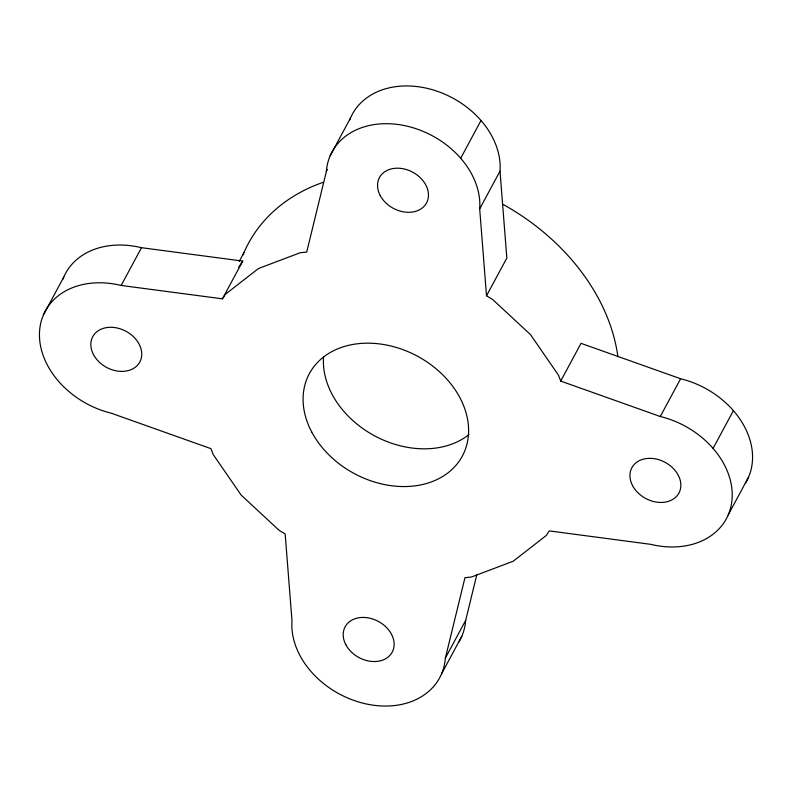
<?xml version="1.0" encoding="UTF-8"?>
<svg xmlns="http://www.w3.org/2000/svg" width="792" height="792" viewBox="0 0 792 792"><rect width="100%" height="100%" fill="white"/><g stroke="black" fill="none" stroke-linecap="round" stroke-linejoin="round"><path stroke-width="1.19" d="M327.492 169.458L326.324 171.617L306.712 252.074L300.287 252.717L258.509 268.498L225.413 294.258L222.423 298.841L121.166 285.447A80.655 61.875 28.3 0 0 39.6 330.7A80.655 61.875 28.3 0 0 111.395 413.246L210.969 448.668L213.167 454.509L241.194 495.129L279.071 530.284L285.17 533.957L291.991 620.849A80.655 61.875 28.3 0 0 363.785 703.385A80.655 61.875 28.3 0 0 445.352 658.132L465.676 620.384L476.804 574.754M445.352 658.132L464.963 577.675L471.388 577.031L513.167 561.251L546.262 535.491L549.252 530.907L650.509 544.302A80.655 61.875 28.3 0 0 732.075 499.039A80.655 61.875 28.3 0 0 660.281 416.503L560.706 381.081L558.509 375.23L530.491 334.61L492.604 299.465L486.516 295.782L479.685 208.89L500.009 171.151A80.655 61.875 28.3 0 0 436.778 91.1A80.655 61.875 28.3 0 0 349.668 120.107M43.481 314.8L63.796 277.052M121.166 285.447L141.491 247.698L242.748 261.093L222.423 298.841M239.243 261.38L243.896 252.747M330.205 155.707L350.529 117.968M460.687 158.251L481.001 120.513M486.516 295.782L506.83 258.043L500.009 171.151M560.706 381.081L581.031 343.332L680.605 378.754A80.655 61.875 28.3 0 1 745.322 483.348M441.471 674.032L461.795 636.293M660.281 416.503L680.605 378.754M713.067 448.401L733.392 410.652M728.204 514.948L748.519 477.2M238.778 267.181L242.748 261.093M242.976 254.935A202.287 155.183 28.3 0 1 323.146 182.328M503.375 204.564A202.287 155.183 28.3 0 1 617.889 356.727M468.963 434.58A86.882 66.647 28.3 0 1 374.962 436.026A86.882 66.647 28.3 0 1 323.562 357.053M62.934 279.19A80.655 61.875 28.3 0 1 141.491 247.698M465.676 620.384A80.655 61.875 28.3 0 1 458.588 642.441M326.324 171.617A80.655 61.875 28.3 0 1 407.89 126.354A80.655 61.875 28.3 0 1 479.685 208.89M632.58 485.635A26.73 20.503 28.3 0 0 676.596 496.337A26.73 20.503 28.3 0 0 657.014 459.221A26.73 20.503 28.3 0 0 632.58 485.635M380.19 195.495A26.73 20.503 28.3 0 0 424.205 206.187A26.73 20.503 28.3 0 0 404.623 169.072A26.73 20.503 28.3 0 0 380.19 195.495M93.466 354.578A26.73 20.503 28.3 0 0 137.481 365.28A26.73 20.503 28.3 0 0 117.899 328.165A26.73 20.503 28.3 0 0 93.466 354.578M345.847 644.728A26.73 20.503 28.3 0 0 389.872 655.429A26.73 20.503 28.3 0 0 370.29 618.314A26.73 20.503 28.3 0 0 345.847 644.728M311.682 431.897A86.882 66.647 28.3 0 0 454.737 466.676A86.882 66.647 28.3 0 0 391.1 346.045A86.882 66.647 28.3 0 0 311.682 431.897"/></g></svg>
